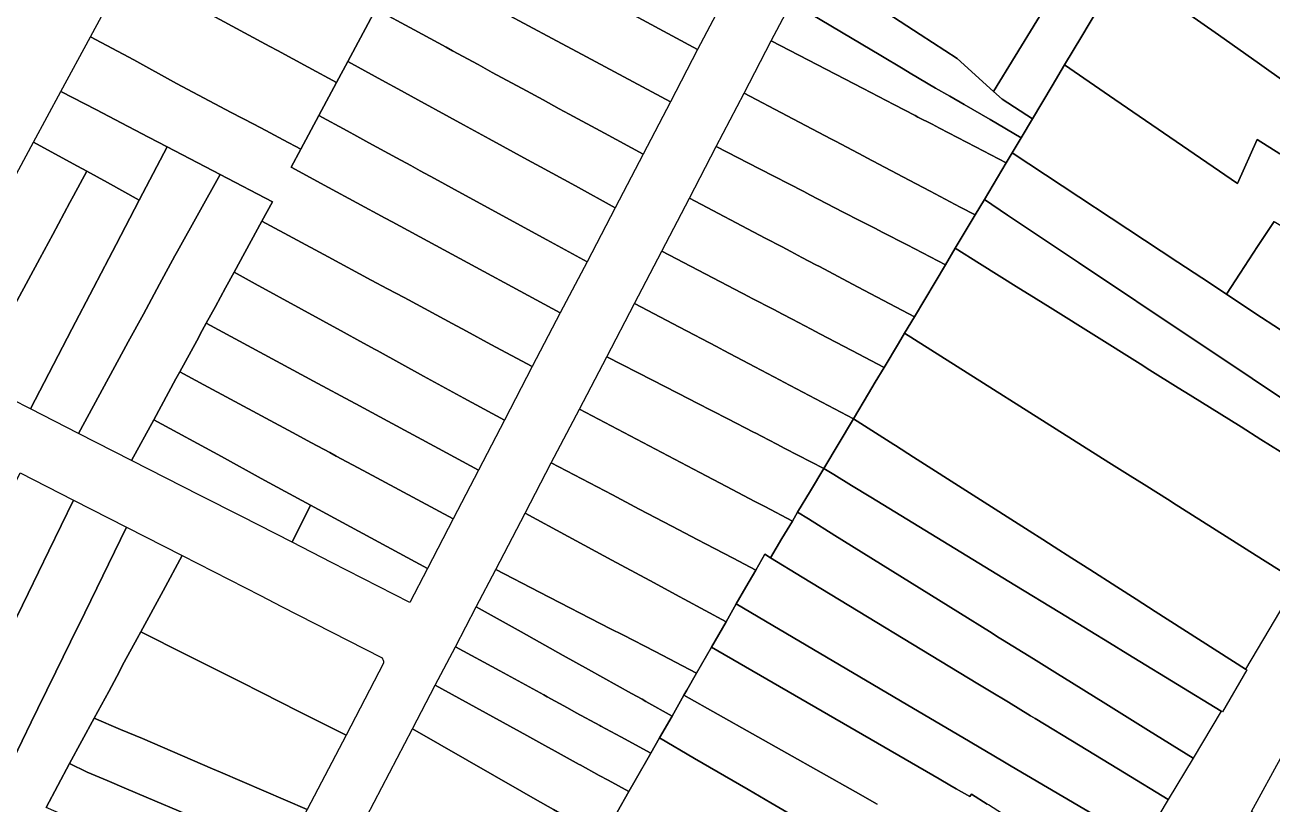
# Model space of a CAD drawing. Header units: metres. Extents: x 3 to 1005126, y 39 to 4383651.
# Drawn here: x 490373.9 to 490497.1, y 4371486.9 to 4371563.8 of the extents above; entities that cross this region are included whole.
import ezdxf

# ---------------------------------------------------------------- set-up
doc = ezdxf.new("R2010")
doc.units = ezdxf.units.M
doc.header["$MEASUREMENT"] = 0
doc.layers.add('TM_Llucmajor', color=7, linetype='Continuous')

msp = doc.modelspace()

# ---------------------------------------------------------------- linework, layer by layer
at = {"layer": 'TM_Llucmajor', "linetype": 'Continuous', "flags": 128}
for points in [[(490420.73, 4371571.96), (490414.04, 4371575.56), (490414.91, 4371577.19), (490416.53, 4371580.2), (490416.83, 4371580.77), (490419.17, 4371579.49), (490420.84, 4371578.59), (490421.36, 4371578.31), (490422.01, 4371577.96), (490423.37, 4371577.22), (490426.74, 4371575.4), (490428.77, 4371574.3), (490431.2, 4371572.99), (490431.58, 4371572.78), (490434.72, 4371571.08), (490443.07, 4371566.56), (490440.35, 4371561.36), (490431.99, 4371565.88), (490428.6, 4371567.71), (490425.68, 4371569.29), (490424.09, 4371570.15), (490420.73, 4371571.96)], [(490388.14, 4371567.05), (490384.01, 4371569.28), (490387.83, 4371576.34), (490392.25, 4371574), (490396.46, 4371571.77), (490398.07, 4371570.92), (490398.87, 4371570.49), (490400.9, 4371569.42), (490401.99, 4371568.84), (490408.57, 4371565.36), (490405.8, 4371560.18), (490404.69, 4371558.1), (490401.91, 4371559.61), (490398.86, 4371561.25), (490398.1, 4371561.66), (490395.62, 4371563), (490392.4, 4371564.74), (490388.47, 4371566.87), (490388.14, 4371567.05)], [(490418.98, 4371566.19), (490411.23, 4371570.33), (490412.13, 4371571.99), (490414.04, 4371575.56), (490420.73, 4371571.96), (490424.09, 4371570.15), (490425.68, 4371569.29), (490428.6, 4371567.71), (490431.99, 4371565.88), (490440.35, 4371561.36), (490437.66, 4371556.21), (490429.38, 4371560.63), (490426, 4371562.44), (490418.98, 4371566.19)], [(490412.37, 4371563.29), (490408.57, 4371565.36), (490410.97, 4371569.84), (490411.23, 4371570.33), (490418.98, 4371566.19), (490426, 4371562.44), (490429.38, 4371560.63), (490437.66, 4371556.21), (490434.96, 4371551.02), (490431.15, 4371553.09), (490427.66, 4371554.98), (490426.68, 4371555.52), (490425.1, 4371556.38), (490423.45, 4371557.28), (490420.06, 4371559.11), (490418.67, 4371559.87), (490416.15, 4371561.24), (490415.52, 4371561.58), (490412.37, 4371563.29)], [(490384.69, 4371560.36), (490380.4, 4371562.61), (490384.01, 4371569.28), (490388.14, 4371567.05), (490388.47, 4371566.87), (490392.4, 4371564.74), (490395.62, 4371563), (490398.1, 4371561.66), (490398.86, 4371561.25), (490401.91, 4371559.61), (490404.69, 4371558.1), (490402.95, 4371554.85), (490401.17, 4371551.54), (490399.42, 4371552.46), (490397.72, 4371553.36), (490396.53, 4371553.99), (490394.31, 4371555.16), (490388.9, 4371558.02), (490384.69, 4371560.36)], [(490460.64, 4371559.45), (490458.42, 4371560.77), (490449.6, 4371566.01), (490451.58, 4371569.81), (490459.04, 4371564.98), (490462.3, 4371562.86), (490465.97, 4371560.48), (490469.56, 4371557.22), (490470.41, 4371556.45), (490473.39, 4371554.51), (490472.28, 4371552.65), (490469.23, 4371554.47), (490466.66, 4371555.94), (490465.24, 4371556.75), (490463.82, 4371557.56), (490461.33, 4371559.04), (490460.64, 4371559.45)], [(490409.55, 4371558.13), (490408.53, 4371558.69), (490405.8, 4371560.18), (490408.57, 4371565.36), (490412.37, 4371563.29), (490415.52, 4371561.58), (490416.15, 4371561.24), (490418.67, 4371559.87), (490420.06, 4371559.11), (490423.45, 4371557.28), (490425.1, 4371556.38), (490426.68, 4371555.52), (490427.66, 4371554.98), (490431.15, 4371553.09), (490434.96, 4371551.02), (490432.21, 4371545.75), (490428.3, 4371547.89), (490424.85, 4371549.77), (490423.56, 4371550.48), (490419.77, 4371552.55), (490417.24, 4371553.93), (490415.85, 4371554.69), (490412.71, 4371556.4), (490410.76, 4371557.47), (490409.55, 4371558.13)], [(490456.7, 4371557.5), (490447.62, 4371562.21), (490449.6, 4371566.01), (490458.42, 4371560.77), (490460.64, 4371559.45), (490461.33, 4371559.04), (490463.82, 4371557.56), (490465.24, 4371556.75), (490466.66, 4371555.94), (490469.23, 4371554.47), (490472.28, 4371552.65), (490471.39, 4371551.16), (490470.81, 4371550.18), (490467.79, 4371551.75), (490465.12, 4371553.13), (490464.21, 4371553.61), (490463.49, 4371553.98), (490462.09, 4371554.7), (490461.81, 4371554.85), (490459.72, 4371555.93), (490456.7, 4371557.5)], [(490382.82, 4371554.45), (490381.01, 4371555.4), (490377.49, 4371557.23), (490380.4, 4371562.61), (490384.69, 4371560.36), (490388.9, 4371558.02), (490394.31, 4371555.16), (490396.53, 4371553.99), (490397.72, 4371553.36), (490399.42, 4371552.46), (490401.17, 4371551.54), (490400.21, 4371549.74), (490403.92, 4371547.73), (490409.5, 4371544.71), (490410.19, 4371544.34), (490414.49, 4371542.01), (490426.78, 4371535.36), (490424.02, 4371530.06), (490419.93, 4371532.26), (490417.53, 4371533.55), (490416.12, 4371534.31), (490411.79, 4371536.64), (490411.37, 4371536.87), (490409.73, 4371537.75), (490408.13, 4371538.61), (490403.87, 4371540.91), (490397.33, 4371544.43), (490398.37, 4371546.33), (490393.21, 4371549.02), (490387.98, 4371551.76), (490386.15, 4371552.72), (490382.82, 4371554.45)], [(490449.2, 4371554.82), (490444.94, 4371557.06), (490447.62, 4371562.21), (490456.7, 4371557.5), (490459.72, 4371555.93), (490461.81, 4371554.85), (490462.09, 4371554.7), (490463.49, 4371553.98), (490464.21, 4371553.61), (490465.12, 4371553.13), (490467.79, 4371551.75), (490470.81, 4371550.18), (490468.65, 4371546.56), (490467.74, 4371545.04), (490466.27, 4371545.81), (490463.3, 4371547.38), (490461.22, 4371548.47), (490457.05, 4371550.68), (490456.74, 4371550.84), (490453.96, 4371552.31), (490453.51, 4371552.55), (490449.2, 4371554.82)], [(490406.69, 4371552.81), (490405.74, 4371553.33), (490402.95, 4371554.85), (490404.69, 4371558.1), (490405.8, 4371560.18), (490408.53, 4371558.69), (490409.55, 4371558.13), (490410.76, 4371557.47), (490412.71, 4371556.4), (490415.85, 4371554.69), (490417.24, 4371553.93), (490419.77, 4371552.55), (490423.56, 4371550.48), (490424.85, 4371549.77), (490428.3, 4371547.89), (490432.21, 4371545.75), (490429.43, 4371540.42), (490425.46, 4371542.58), (490417.07, 4371547.16), (490414.36, 4371548.64), (490412.95, 4371549.4), (490412.02, 4371549.91), (490410.62, 4371550.67), (490407.9, 4371552.15), (490406.69, 4371552.81)], [(490380.05, 4371549.34), (490379.12, 4371549.85), (490378.33, 4371550.28), (490374.78, 4371552.23), (490377.49, 4371557.23), (490381.01, 4371555.4), (490382.82, 4371554.45), (490386.15, 4371552.72), (490387.98, 4371551.76), (490385.59, 4371547.18), (490385.23, 4371546.5), (490382.1, 4371548.22), (490380.05, 4371549.34)], [(490446.45, 4371549.6), (490442.19, 4371551.8), (490444.94, 4371557.06), (490449.2, 4371554.82), (490453.51, 4371552.55), (490453.96, 4371552.31), (490456.74, 4371550.84), (490457.05, 4371550.68), (490461.22, 4371548.47), (490463.3, 4371547.38), (490466.27, 4371545.81), (490467.74, 4371545.04), (490465.78, 4371541.75), (490464.8, 4371540.11), (490461.02, 4371542.07), (490458.56, 4371543.33), (490457.89, 4371543.68), (490456.38, 4371544.46), (490454.71, 4371545.32), (490451.41, 4371547.03), (490450.82, 4371547.34), (490446.45, 4371549.6)], [(490403.92, 4371547.73), (490400.21, 4371549.74), (490401.17, 4371551.54), (490402.95, 4371554.85), (490405.74, 4371553.33), (490406.69, 4371552.81), (490407.9, 4371552.15), (490410.62, 4371550.67), (490412.02, 4371549.91), (490412.95, 4371549.4), (490414.36, 4371548.64), (490417.07, 4371547.16), (490425.46, 4371542.58), (490429.43, 4371540.42), (490426.78, 4371535.36), (490414.49, 4371542.01), (490410.19, 4371544.34), (490409.5, 4371544.71), (490403.92, 4371547.73)], [(490369.03, 4371528.67), (490363.74, 4371531.37), (490363.63, 4371531.64), (490370.1, 4371543.58), (490370.89, 4371545.04), (490374.78, 4371552.23), (490378.33, 4371550.28), (490379.12, 4371549.85), (490380.05, 4371549.34), (490378.74, 4371546.91), (490378.38, 4371546.25), (490376.69, 4371543.11), (490375.4, 4371540.72), (490373.17, 4371536.59), (490369.03, 4371528.67)], [(490379.24, 4371523.46), (490374.5, 4371525.88), (490378.58, 4371533.77), (490380.71, 4371537.85), (490382.21, 4371540.73), (490382.94, 4371542.12), (490385.23, 4371546.5), (490385.59, 4371547.18), (490387.98, 4371551.76), (490393.21, 4371549.02), (490388.99, 4371541.46), (490388.74, 4371541), (490387.23, 4371538.21), (490385.63, 4371535.25), (490384.14, 4371532.5), (490383.68, 4371531.66), (490379.24, 4371523.46)], [(490448.69, 4371541.87), (490447.01, 4371542.75), (490439.53, 4371546.69), (490442.19, 4371551.8), (490446.45, 4371549.6), (490450.82, 4371547.34), (490451.41, 4371547.03), (490454.71, 4371545.32), (490456.38, 4371544.46), (490457.89, 4371543.68), (490458.56, 4371543.33), (490461.02, 4371542.07), (490464.8, 4371540.11), (490461.74, 4371534.99), (490456.19, 4371537.91), (490455.14, 4371538.47), (490454.23, 4371538.95), (490452.38, 4371539.93), (490452.02, 4371540.11), (490450.63, 4371540.84), (490449.56, 4371541.41), (490448.69, 4371541.87)], [(490470.95, 4371545.02), (490468.65, 4371546.56), (490470.81, 4371550.18), (490471.39, 4371551.16), (490487.74, 4371540.38), (490490.12, 4371538.81), (490492.54, 4371537.21), (490495.36, 4371535.35), (490497.87, 4371533.7), (490501.03, 4371531.61), (490502.62, 4371530.56), (490505.01, 4371528.99), (490509.6, 4371525.96), (490506.77, 4371521.1), (490495.09, 4371528.9), (490492.99, 4371530.31), (490489.37, 4371532.72), (490477.95, 4371540.34), (490470.95, 4371545.02)], [(490374.5, 4371525.88), (490369.03, 4371528.67), (490373.17, 4371536.59), (490375.4, 4371540.72), (490376.69, 4371543.11), (490378.38, 4371546.25), (490378.74, 4371546.91), (490380.05, 4371549.34), (490382.1, 4371548.22), (490385.23, 4371546.5), (490382.94, 4371542.12), (490382.21, 4371540.73), (490380.71, 4371537.85), (490378.58, 4371533.77), (490374.5, 4371525.88)], [(490384.46, 4371520.8), (490379.24, 4371523.46), (490383.68, 4371531.66), (490384.14, 4371532.5), (490385.63, 4371535.25), (490387.23, 4371538.21), (490388.74, 4371541), (490388.99, 4371541.46), (490393.21, 4371549.02), (490398.37, 4371546.33), (490397.33, 4371544.43), (490394.58, 4371539.38), (490393.75, 4371537.85), (490392.74, 4371535.99), (490391.84, 4371534.35), (490391.44, 4371533.61), (490390.9, 4371532.62), (490389.22, 4371529.54), (490388.84, 4371528.85), (490386.65, 4371524.82), (490384.46, 4371520.8)], [(490445.42, 4371536.96), (490436.81, 4371541.47), (490439.53, 4371546.69), (490447.01, 4371542.75), (490448.69, 4371541.87), (490449.56, 4371541.41), (490450.63, 4371540.84), (490452.02, 4371540.11), (490452.38, 4371539.93), (490454.23, 4371538.95), (490455.14, 4371538.47), (490456.19, 4371537.91), (490461.74, 4371534.99), (490460.77, 4371533.36), (490460.17, 4371532.35), (490458.76, 4371529.98), (490455.56, 4371531.65), (490452.41, 4371533.31), (490451.57, 4371533.75), (490449.67, 4371534.74), (490448.73, 4371535.23), (490447.86, 4371535.69), (490445.67, 4371536.83), (490445.42, 4371536.96)], [(490468.17, 4371540.25), (490465.78, 4371541.75), (490467.74, 4371545.04), (490468.65, 4371546.56), (490470.95, 4371545.02), (490477.95, 4371540.34), (490489.37, 4371532.72), (490492.99, 4371530.31), (490495.09, 4371528.9), (490506.77, 4371521.1), (490504.64, 4371517.43), (490497.84, 4371521.69), (490495.95, 4371522.87), (490493.99, 4371524.1), (490488.97, 4371527.24), (490488.37, 4371527.61), (490487.79, 4371527.98), (490485, 4371529.72), (490484.03, 4371530.33), (490475.16, 4371535.88), (490473.09, 4371537.17), (490472.05, 4371537.82), (490468.17, 4371540.25)], [(490401.23, 4371535.74), (490396.66, 4371538.24), (490394.58, 4371539.38), (490397.33, 4371544.43), (490403.87, 4371540.91), (490408.13, 4371538.61), (490409.73, 4371537.75), (490411.37, 4371536.87), (490411.79, 4371536.64), (490416.12, 4371534.31), (490417.53, 4371533.55), (490419.93, 4371532.26), (490424.02, 4371530.06), (490421.27, 4371524.76), (490417.27, 4371526.95), (490413.3, 4371529.13), (490408.72, 4371531.64), (490408.52, 4371531.75), (490407.01, 4371532.58), (490405.45, 4371533.43), (490401.23, 4371535.74)], [(490495.36, 4371535.35), (490492.54, 4371537.21), (490493.89, 4371539.27), (490495.62, 4371541.91), (490497.25, 4371544.4), (490502.24, 4371541.43), (490503.46, 4371540.71), (490505.3, 4371539.62), (490509.89, 4371536.9), (490514.4, 4371534.22), (490509.6, 4371525.96), (490505.01, 4371528.99), (490502.62, 4371530.56), (490501.03, 4371531.61), (490497.87, 4371533.7), (490495.36, 4371535.35)], [(490438.57, 4371533.94), (490434.11, 4371536.28), (490436.81, 4371541.47), (490445.42, 4371536.96), (490445.67, 4371536.83), (490447.86, 4371535.69), (490448.73, 4371535.23), (490449.67, 4371534.74), (490451.57, 4371533.75), (490452.41, 4371533.31), (490455.56, 4371531.65), (490458.76, 4371529.98), (490457.88, 4371528.51), (490457.23, 4371527.42), (490455.74, 4371524.92), (490448.85, 4371528.54), (490448.5, 4371528.72), (490446.01, 4371530.03), (490442.94, 4371531.64), (490442.2, 4371532.03), (490438.57, 4371533.94)], [(490402.85, 4371528.41), (490394.69, 4371532.81), (490391.84, 4371534.35), (490392.74, 4371535.99), (490393.75, 4371537.85), (490394.58, 4371539.38), (490396.66, 4371538.24), (490401.23, 4371535.74), (490405.45, 4371533.43), (490407.01, 4371532.58), (490408.52, 4371531.75), (490408.72, 4371531.64), (490413.3, 4371529.13), (490417.27, 4371526.95), (490421.27, 4371524.76), (490418.72, 4371519.85), (490414.78, 4371521.98), (490409.77, 4371524.68), (490406.62, 4371526.38), (490406.06, 4371526.68), (490402.85, 4371528.41)], [(490435.89, 4371528.72), (490431.38, 4371531.04), (490434.11, 4371536.28), (490438.57, 4371533.94), (490442.2, 4371532.03), (490442.94, 4371531.64), (490446.01, 4371530.03), (490448.5, 4371528.72), (490448.85, 4371528.54), (490455.74, 4371524.92), (490452.81, 4371520.01), (490448.96, 4371521.99), (490448.17, 4371522.4), (490446.64, 4371523.18), (490446.08, 4371523.48), (490445.87, 4371523.59), (490443.33, 4371524.9), (490440.24, 4371526.48), (490439.53, 4371526.85), (490435.89, 4371528.72)], [(490391.6, 4371528.26), (490389.22, 4371529.54), (490390.9, 4371532.62), (490391.44, 4371533.61), (490391.84, 4371534.35), (490394.69, 4371532.81), (490402.85, 4371528.41), (490406.06, 4371526.68), (490406.62, 4371526.38), (490409.77, 4371524.68), (490414.78, 4371521.98), (490418.72, 4371519.85), (490416.2, 4371515.02), (490407.32, 4371519.8), (490404.65, 4371521.23), (490404.03, 4371521.57), (490402.22, 4371522.54), (490400.34, 4371523.56), (490391.6, 4371528.26)], [(490459.72, 4371522.38), (490455.74, 4371524.92), (490457.23, 4371527.42), (490457.88, 4371528.51), (490458.76, 4371529.98), (490460.17, 4371532.35), (490460.77, 4371533.36), (490480.94, 4371520.61), (490483.04, 4371519.29), (490484.44, 4371518.41), (490486.98, 4371516.8), (490487.21, 4371516.66), (490495.49, 4371511.42), (490499.56, 4371508.85), (490494.44, 4371500.2), (490485.52, 4371505.9), (490483.65, 4371507.09), (490481.73, 4371508.32), (490479.06, 4371510.03), (490477.28, 4371511.16), (490475.54, 4371512.28), (490474.42, 4371512.99), (490473.09, 4371513.84), (490461.67, 4371521.13), (490459.89, 4371522.27), (490459.72, 4371522.38)], [(490437.43, 4371521.26), (490428.67, 4371525.85), (490431.38, 4371531.04), (490435.89, 4371528.72), (490439.53, 4371526.85), (490440.24, 4371526.48), (490443.33, 4371524.9), (490445.87, 4371523.59), (490446.08, 4371523.48), (490446.64, 4371523.18), (490448.17, 4371522.4), (490448.96, 4371521.99), (490452.81, 4371520.01), (490451.48, 4371517.79), (490450.22, 4371515.68), (490449.71, 4371514.82), (490446.97, 4371516.26), (490446.01, 4371516.76), (490444.32, 4371517.65), (490443.19, 4371518.24), (490440.56, 4371519.62), (490437.43, 4371521.26)], [(490393.33, 4371521.18), (490386.65, 4371524.82), (490388.84, 4371528.85), (490389.22, 4371529.54), (490391.6, 4371528.26), (490400.34, 4371523.56), (490402.22, 4371522.54), (490404.03, 4371521.57), (490404.65, 4371521.23), (490407.32, 4371519.8), (490416.2, 4371515.02), (490413.67, 4371510.14), (490406.09, 4371514.25), (490402.12, 4371516.4), (490399.64, 4371517.74), (490397.25, 4371519.03), (490393.33, 4371521.18)], [(490391.24, 4371517.34), (490384.46, 4371520.8), (490386.65, 4371524.82), (490393.33, 4371521.18), (490397.25, 4371519.03), (490399.64, 4371517.74), (490402.12, 4371516.4), (490400.31, 4371512.72), (490395.35, 4371515.25), (490391.24, 4371517.34)], [(490437.79, 4371514.32), (490434.59, 4371515.99), (490431.94, 4371517.39), (490425.9, 4371520.55), (490428.67, 4371525.85), (490437.43, 4371521.26), (490440.56, 4371519.62), (490443.19, 4371518.24), (490444.32, 4371517.65), (490446.01, 4371516.76), (490446.97, 4371516.26), (490449.71, 4371514.82), (490448.67, 4371513.08), (490447.55, 4371511.2), (490446.98, 4371511.54), (490446.08, 4371509.98), (490443.86, 4371511.15), (490441.12, 4371512.58), (490440.38, 4371512.96), (490437.79, 4371514.32)], [(490453.79, 4371519.41), (490452.81, 4371520.01), (490455.74, 4371524.92), (490459.72, 4371522.38), (490459.89, 4371522.27), (490461.67, 4371521.13), (490473.09, 4371513.84), (490474.42, 4371512.99), (490475.54, 4371512.28), (490477.28, 4371511.16), (490479.06, 4371510.03), (490481.73, 4371508.32), (490483.65, 4371507.09), (490485.52, 4371505.9), (490494.44, 4371500.2), (490494.56, 4371500.13), (490492.16, 4371495.98), (490492.04, 4371496.05), (490483.41, 4371501.32), (490482.82, 4371501.68), (490481.02, 4371502.78), (490479.05, 4371503.98), (490476.1, 4371505.78), (490471.66, 4371508.49), (490457.46, 4371517.17), (490455.54, 4371518.34), (490453.79, 4371519.41)], [(490435.12, 4371509.22), (490431.88, 4371510.96), (490427.57, 4371513.29), (490423.31, 4371515.58), (490425.9, 4371520.55), (490431.94, 4371517.39), (490434.59, 4371515.99), (490437.79, 4371514.32), (490440.38, 4371512.96), (490441.12, 4371512.58), (490443.86, 4371511.15), (490446.08, 4371509.98), (490445.1, 4371508.28), (490444.16, 4371506.63), (490443.16, 4371504.88), (490439.03, 4371507.11), (490438.53, 4371507.38), (490435.7, 4371508.91), (490435.12, 4371509.22)], [(490466.03, 4371505.85), (490453.89, 4371513.4), (490451.29, 4371515.02), (490450.22, 4371515.68), (490451.48, 4371517.79), (490452.81, 4371520.01), (490453.79, 4371519.41), (490455.54, 4371518.34), (490457.46, 4371517.17), (490471.66, 4371508.49), (490476.1, 4371505.78), (490479.05, 4371503.98), (490481.02, 4371502.78), (490482.82, 4371501.68), (490483.41, 4371501.32), (490492.04, 4371496.05), (490489.25, 4371491.41), (490484.86, 4371494.14), (490480.63, 4371496.77), (490476.3, 4371499.46), (490476.12, 4371499.57), (490473.5, 4371501.2), (490470.44, 4371503.1), (490469.96, 4371503.4), (490469.41, 4371503.75), (490466.03, 4371505.85)], [(490363.19, 4371492.07), (490360.46, 4371493.51), (490362.96, 4371498.5), (490364.31, 4371501.22), (490366.32, 4371505.25), (490366.55, 4371505.71), (490367.44, 4371507.5), (490368.87, 4371510.35), (490370.94, 4371514.49), (490373.46, 4371519.57), (490378.74, 4371516.87), (490376.31, 4371511.87), (490374.25, 4371507.65), (490371.99, 4371502.99), (490371.74, 4371502.48), (490369.99, 4371498.87), (490368.46, 4371495.73), (490365.92, 4371490.61), (490363.19, 4371492.07)], [(490367.57, 4371489.75), (490365.92, 4371490.61), (490368.46, 4371495.73), (490369.99, 4371498.87), (490371.74, 4371502.48), (490371.99, 4371502.99), (490374.25, 4371507.65), (490376.31, 4371511.87), (490378.74, 4371516.87), (490383.97, 4371514.2), (490379.84, 4371505.76), (490378.44, 4371502.89), (490376.99, 4371499.93), (490375.21, 4371496.3), (490374.55, 4371494.95), (490373.66, 4371493.12), (490371.42, 4371488.55), (490371.09, 4371487.89), (490367.57, 4371489.75)], [(490413.67, 4371510.14), (490411.93, 4371506.79), (490404.19, 4371510.74), (490400.31, 4371512.72), (490402.12, 4371516.4), (490406.09, 4371514.25), (490413.67, 4371510.14)], [(490431.76, 4371504.19), (490424.74, 4371507.81), (490420.42, 4371510.04), (490423.31, 4371515.58), (490427.57, 4371513.29), (490431.88, 4371510.96), (490435.12, 4371509.22), (490435.7, 4371508.91), (490438.53, 4371507.38), (490439.03, 4371507.11), (490443.16, 4371504.88), (490441.72, 4371502.37), (490440.25, 4371499.81), (490436.14, 4371501.93), (490432.95, 4371503.58), (490431.76, 4371504.19)], [(490450.68, 4371509.29), (490447.55, 4371511.2), (490448.67, 4371513.08), (490449.71, 4371514.82), (490450.22, 4371515.68), (490451.29, 4371515.02), (490453.89, 4371513.4), (490466.03, 4371505.85), (490469.41, 4371503.75), (490469.96, 4371503.4), (490470.44, 4371503.1), (490473.5, 4371501.2), (490476.12, 4371499.57), (490476.3, 4371499.46), (490480.63, 4371496.77), (490484.86, 4371494.14), (490489.25, 4371491.41), (490486.81, 4371487.33), (490482.49, 4371489.96), (490478.1, 4371492.63), (490473.68, 4371495.31), (490473.21, 4371495.6), (490471.02, 4371496.93), (490469.15, 4371498.06), (490468.02, 4371498.75), (490450.68, 4371509.29)], [(490389.88, 4371501.62), (490385.39, 4371503.89), (490387.58, 4371507.93), (490389.46, 4371511.4), (490397.19, 4371507.46), (490399.27, 4371506.39), (490409.14, 4371501.35), (490409.19, 4371501.3), (490409.24, 4371501.22), (490409.28, 4371501.15), (490409.31, 4371501.07), (490409.33, 4371501), (490409.35, 4371500.87), (490409.34, 4371500.8), (490405.64, 4371493.68), (490400.98, 4371496.02), (490397.28, 4371497.89), (490395.22, 4371498.93), (490393.7, 4371499.69), (490393.12, 4371500), (490389.88, 4371501.62)], [(490447.77, 4371504.5), (490444.16, 4371506.63), (490445.1, 4371508.28), (490446.08, 4371509.98), (490446.98, 4371511.54), (490447.55, 4371511.2), (490450.68, 4371509.29), (490468.02, 4371498.75), (490469.15, 4371498.06), (490471.02, 4371496.93), (490473.21, 4371495.6), (490473.68, 4371495.31), (490478.1, 4371492.63), (490482.49, 4371489.96), (490486.81, 4371487.33), (490484.22, 4371483.02), (490482.54, 4371484.01), (490479.97, 4371485.52), (490471.3, 4371490.63), (490470.48, 4371491.11), (490466.52, 4371493.45), (490461.66, 4371496.32), (490447.77, 4371504.5)], [(490429.56, 4371500.17), (490427.06, 4371501.56), (490422.92, 4371503.87), (490418.49, 4371506.34), (490420.42, 4371510.04), (490424.74, 4371507.81), (490431.76, 4371504.19), (490432.95, 4371503.58), (490436.14, 4371501.93), (490440.25, 4371499.81), (490439.29, 4371498.13), (490439, 4371497.63), (490437.83, 4371495.57), (490435.24, 4371497.01), (490434.86, 4371497.22), (490433.83, 4371497.79), (490429.56, 4371500.17)], [(490427.49, 4371496.38), (490425.49, 4371497.47), (490425.15, 4371497.66), (490420.82, 4371500.02), (490416.44, 4371502.41), (490418.49, 4371506.34), (490422.92, 4371503.87), (490427.06, 4371501.56), (490429.56, 4371500.17), (490433.83, 4371497.79), (490434.86, 4371497.22), (490435.24, 4371497.01), (490437.83, 4371495.57), (490436.58, 4371493.4), (490435.72, 4371491.89), (490432.77, 4371493.5), (490430.8, 4371494.57), (490430.69, 4371494.63), (490428.36, 4371495.9), (490427.49, 4371496.38)], [(490465.26, 4371488.75), (490464.19, 4371489.37), (490441.72, 4371502.37), (490443.16, 4371504.88), (490444.16, 4371506.63), (490447.77, 4371504.5), (490461.66, 4371496.32), (490466.52, 4371493.45), (490470.48, 4371491.11), (490471.3, 4371490.63), (490479.97, 4371485.52), (490482.54, 4371484.01), (490484.22, 4371483.02), (490481.95, 4371479.23), (490477.63, 4371481.78), (490477.44, 4371481.42), (490469.05, 4371486.8), (490468.93, 4371486.88), (490467.38, 4371487.87), (490467.22, 4371487.62), (490465.88, 4371488.39), (490465.26, 4371488.75)], [(490383.38, 4371494.25), (490380.78, 4371495.37), (490382.21, 4371498), (490383, 4371499.48), (490383.75, 4371500.87), (490385.03, 4371503.22), (490385.39, 4371503.89), (490389.88, 4371501.62), (490393.12, 4371500), (490393.7, 4371499.69), (490395.22, 4371498.93), (490397.28, 4371497.89), (490400.98, 4371496.02), (490405.64, 4371493.68), (490401.81, 4371486.34), (490393.23, 4371490.02), (490392.46, 4371490.35), (490389.48, 4371491.63), (490385.53, 4371493.34), (490383.38, 4371494.25)], [(490425.25, 4371492.67), (490423.48, 4371493.64), (490414.45, 4371498.6), (490416.44, 4371502.41), (490420.82, 4371500.02), (490425.15, 4371497.66), (490425.49, 4371497.47), (490427.49, 4371496.38), (490428.36, 4371495.9), (490430.69, 4371494.63), (490430.8, 4371494.57), (490432.77, 4371493.5), (490435.72, 4371491.89), (490434.18, 4371489.21), (490433.55, 4371488.11), (490431.52, 4371489.23), (490430.64, 4371489.71), (490428.76, 4371490.74), (490428.66, 4371490.8), (490426.28, 4371492.11), (490425.25, 4371492.67)], [(490422.99, 4371488.12), (490412.21, 4371494.3), (490414.45, 4371498.6), (490423.48, 4371493.64), (490425.25, 4371492.67), (490426.28, 4371492.11), (490428.66, 4371490.8), (490428.76, 4371490.74), (490430.64, 4371489.71), (490431.52, 4371489.23), (490433.55, 4371488.11), (490432.39, 4371486.08), (490431.25, 4371484.09), (490430.94, 4371483.56), (490426.11, 4371486.33), (490424.32, 4371487.36), (490422.99, 4371488.12)], [(490380.1, 4371490.02), (490378.33, 4371490.87), (490380.78, 4371495.37), (490383.38, 4371494.25), (490385.53, 4371493.34), (490389.48, 4371491.63), (490392.46, 4371490.35), (490393.23, 4371490.02), (490401.81, 4371486.34), (490399.44, 4371481.79), (490390.34, 4371485.66), (490389.94, 4371485.84), (490385.91, 4371487.55), (490383.96, 4371488.39), (490382.05, 4371489.19), (490380.1, 4371490.02)], [(490416.78, 4371480.74), (490407.67, 4371485.61), (490412.21, 4371494.3), (490422.99, 4371488.12), (490424.32, 4371487.36), (490426.11, 4371486.33), (490430.94, 4371483.56), (490428.77, 4371479.77), (490428.5, 4371479.3), (490427.96, 4371478.36), (490426.12, 4371474.92), (490424.32, 4371476.04), (490423.58, 4371476.5), (490420.3, 4371478.55), (490419.32, 4371479.16), (490416.78, 4371480.74)], [(490507.02, 4371478.25), (490503.55, 4371480.34), (490503.48, 4371480.38), (490503.27, 4371480.52), (490499.09, 4371483.37), (490495.02, 4371486.15), (490498.09, 4371491.74), (490498.91, 4371493.22), (490511.05, 4371485), (490519.66, 4371479.17), (490520.76, 4371478.42), (490523.84, 4371476.32), (490523.23, 4371475.34), (490520.1, 4371470.38), (490515.69, 4371473.04), (490508.33, 4371477.46), (490507.02, 4371478.25)], [(490378.78, 4371485.35), (490378, 4371485.68), (490376.03, 4371486.54), (490378.33, 4371490.87), (490380.1, 4371490.02), (490382.05, 4371489.19), (490383.96, 4371488.39), (490385.91, 4371487.55), (490389.94, 4371485.84), (490390.34, 4371485.66), (490399.44, 4371481.79), (490397.12, 4371477.35), (490387.8, 4371481.41), (490383.81, 4371483.16), (490381.85, 4371484.01), (490379.94, 4371484.84), (490378.78, 4371485.35)]]:
    msp.add_lwpolyline(points, close=True, dxfattribs=at)
for points in [[(490498.45, 4371558.09), (490495.8, 4371559.95), (490491.75, 4371562.8), (490491.75, 4371562.8), (490482.3, 4371569.45), (490483.05, 4371570.7), (490485.78, 4371575.28), (490487.93, 4371573.66), (490492.73, 4371570.04), (490493.79, 4371569.24), (490495.42, 4371568.01), (490496.28, 4371567.36), (490499.29, 4371565.09)], [(490482.3, 4371569.45), (490478.27, 4371562.69), (490476.57, 4371559.85), (490475.34, 4371557.78), (490473.39, 4371554.51), (490470.41, 4371556.45), (490470.41, 4371556.45), (490469.56, 4371557.22), (490475.97, 4371567.72)], [(490497.81, 4371551.06), (490495.59, 4371552.47), (490493.63, 4371548.14), (490481.53, 4371556.44), (490479, 4371558.18), (490479, 4371558.18), (490476.57, 4371559.85), (490478.27, 4371562.69), (490482.3, 4371569.45), (490491.75, 4371562.8), (490495.8, 4371559.95), (490498.45, 4371558.09)], [(490475.97, 4371567.72), (490469.56, 4371557.22), (490465.97, 4371560.48), (490462.3, 4371562.86), (490462.3, 4371562.86), (490459.04, 4371564.98)], [(490497.25, 4371544.4), (490495.62, 4371541.91), (490493.89, 4371539.27), (490492.54, 4371537.21), (490490.12, 4371538.81), (490487.74, 4371540.38), (490487.74, 4371540.38), (490471.39, 4371551.16), (490472.28, 4371552.65), (490473.39, 4371554.51), (490475.34, 4371557.78), (490476.57, 4371559.85), (490479, 4371558.18), (490481.53, 4371556.44), (490493.63, 4371548.14), (490495.59, 4371552.47), (490497.81, 4371551.06)], [(490499.56, 4371508.85), (490495.49, 4371511.42), (490487.21, 4371516.66), (490486.98, 4371516.8), (490484.44, 4371518.41), (490483.04, 4371519.29), (490480.94, 4371520.61), (490480.94, 4371520.61), (490460.77, 4371533.36), (490461.74, 4371534.99), (490464.8, 4371540.11), (490465.78, 4371541.75), (490468.17, 4371540.25), (490472.05, 4371537.82), (490473.09, 4371537.17), (490475.16, 4371535.88), (490484.03, 4371530.33), (490485, 4371529.72), (490487.79, 4371527.98), (490488.37, 4371527.61), (490488.97, 4371527.24), (490493.99, 4371524.1), (490495.95, 4371522.87), (490497.84, 4371521.69)], [(490365.72, 4371486.25), (490361.26, 4371488.55), (490363.19, 4371492.07), (490365.92, 4371490.61), (490367.57, 4371489.75), (490371.09, 4371487.89), (490371.42, 4371488.55), (490373.66, 4371493.12), (490374.55, 4371494.95), (490375.21, 4371496.3), (490376.99, 4371499.93), (490378.44, 4371502.89), (490379.84, 4371505.76), (490383.97, 4371514.2), (490389.46, 4371511.4), (490387.58, 4371507.93), (490385.39, 4371503.89), (490385.03, 4371503.22), (490383.75, 4371500.87), (490383, 4371499.48), (490382.21, 4371498), (490380.78, 4371495.37), (490378.33, 4371490.87), (490376.03, 4371486.54)], [(490458.06, 4371486.88), (490455.92, 4371488.09), (490455.92, 4371488.09), (490439, 4371497.63), (490439.29, 4371498.13), (490440.25, 4371499.81), (490441.72, 4371502.37), (490464.19, 4371489.37), (490465.26, 4371488.75), (490465.88, 4371488.39), (490467.22, 4371487.62), (490467.38, 4371487.87), (490468.93, 4371486.88)], [(490451.75, 4371484.58), (490447.58, 4371487.01), (490445.32, 4371488.32), (490440.05, 4371491.38), (490440.05, 4371491.38), (490436.58, 4371493.4), (490437.83, 4371495.57), (490439, 4371497.63), (490455.92, 4371488.09), (490458.06, 4371486.88)], [(490432.39, 4371486.08), (490433.55, 4371488.11), (490434.18, 4371489.21), (490435.72, 4371491.89), (490436.58, 4371493.4), (490440.05, 4371491.38), (490445.32, 4371488.32), (490447.58, 4371487.01), (490451.75, 4371484.58)]]:
    msp.add_lwpolyline(points, dxfattribs=at)

doc.saveas('drawing.dxf')
